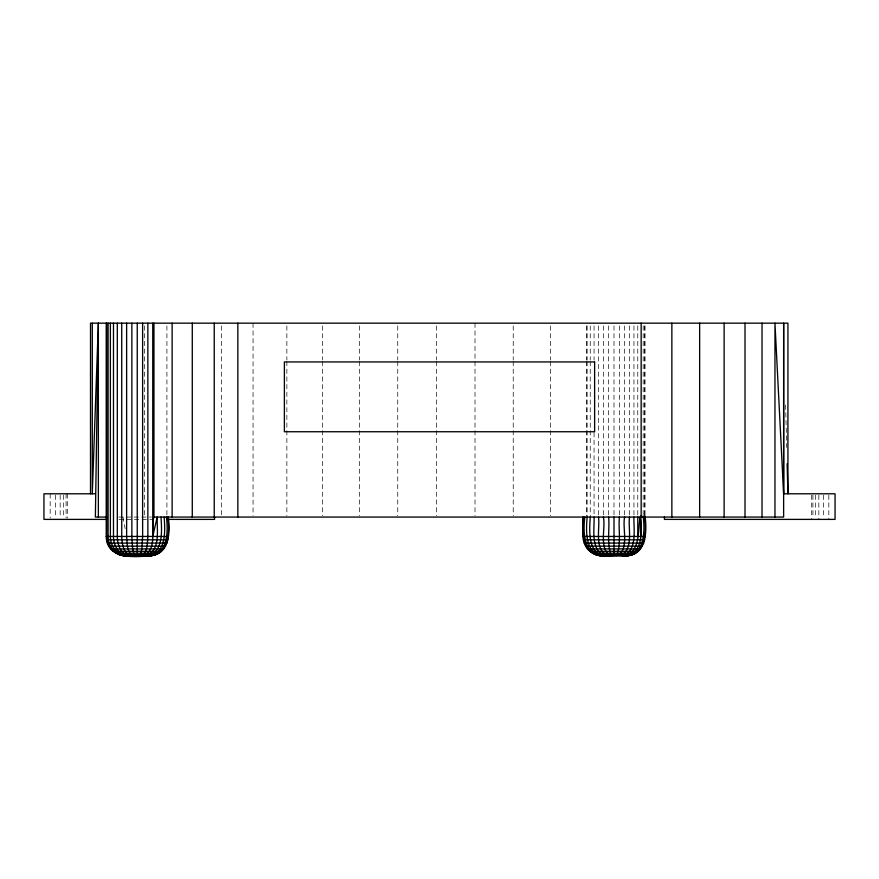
<?xml version="1.0" encoding="UTF-8"?>
<svg xmlns="http://www.w3.org/2000/svg" width="879" height="879" viewBox="0 0 879 879"><rect width="100%" height="100%" fill="white"/><g stroke="black" fill="none" stroke-linecap="round" stroke-linejoin="round"><path stroke-width="0.66" stroke-dasharray="4.39 3.3" d="M118.665 517.061L151.551 517.061M119.028 519.39L151.792 519.39M122.939 517.061L125.159 528.697M785.595 405.065L786.705 447.378M828.831 495.141L828.831 519.39M823.381 495.141L823.381 518.039M818.832 495.141L818.832 519.39M815.316 495.141L815.316 518.039M812.921 495.141L812.921 518.039M811.702 495.141L811.702 519.39M645.032 325.9L645.032 515.94M644.56 325.9L644.56 515.94M643.164 325.9L643.164 515.94M637.769 325.9L637.769 515.94M633.946 325.9L633.946 515.94M629.518 325.9L629.518 515.94M624.617 325.9L624.617 515.94M619.398 325.9L619.398 515.94M614.003 325.9L614.003 515.94M608.62 325.9L608.62 515.94M603.401 325.9L603.401 515.94M598.5 325.9L598.5 515.94M594.061 325.9L594.061 360.071M594.061 432.545L594.061 515.94M590.238 325.9L590.238 360.071M590.238 361.445L590.238 515.94M587.139 325.9L587.139 360.071M587.139 361.445L587.139 515.94M586.48 325.889L586.48 360.027M586.48 361.39L586.48 515.698M550.54 325.889L550.54 360.027M550.54 361.39L550.54 515.698M513.226 325.889L513.226 360.027M513.226 361.39L513.226 515.698M475.012 323.164L475.012 360.027M475.012 361.39L475.012 515.698M436.369 325.889L436.369 360.027M436.369 361.39L436.369 515.698M397.747 325.889L397.747 360.027M397.747 361.39L397.747 515.698M359.654 325.889L359.654 360.027M359.654 361.39L359.654 515.698M322.538 325.889L322.538 360.027M322.538 361.39L322.538 515.698M286.862 325.889L286.862 360.027M286.862 361.39L286.862 515.698M253.053 323.164L253.053 515.698M221.541 325.889L221.541 515.698M166.911 325.889L166.911 515.698M144.464 325.889L144.464 517.061M67.298 493.789L67.298 518.039M66.079 493.789L66.079 518.039M63.684 495.141L63.684 518.039M60.168 495.141L60.168 518.039M55.619 495.141L55.619 518.039M50.169 493.789L50.169 518.039"/><path stroke-width="1.32" d="M664.425 517.061L664.425 519.39L835.05 519.39L835.05 493.789L783.628 493.789L783.65 323.164L783.628 517.061L153.935 517.061C150.551 527.587 157.78 550.792 143.057 555.836M107.337 517.061L95.371 517.061L98.36 323.164L92.295 493.789L92.295 323.164M624.079 555.836C643.351 554.935 642.252 530.356 640.154 517.061C637.747 529.279 641.011 553.891 622.914 555.836M106.216 323.164L106.216 536.454C106.689 558.978 133.07 557.363 148.881 555.836C169.427 555.572 170.438 532.311 168.263 517.061M582.986 517.061C583.634 528.29 579.69 543.002 589.908 551.298C599.928 559.483 614.003 554.407 625.639 555.836C646.768 555.517 647.043 531.356 645.032 515.94M139.267 555.836L140.42 554.671L141.849 548.914L142.629 536.454L142.629 323.164M616.025 555.836L616.608 555.539C621.629 543.541 618.157 529.587 619.398 517.061M141.222 555.836C147.947 552.627 147.222 542.826 147.859 536.454L147.859 323.164M617.981 555.836C629.298 547.65 622.222 528.334 624.617 517.061M619.827 555.836C634.385 550.353 627.793 528.169 629.518 517.061M144.727 555.836C161.373 552.43 156.66 528.642 157.187 517.061L152.759 536.454L152.759 323.164M621.486 555.836C638.132 552.43 633.418 528.642 633.946 517.061M146.156 555.836C164.109 553.902 161.725 529.444 161.011 517.061M147.32 555.836C166.614 554.957 165.263 530.323 164.109 517.061M148.177 555.836C168.01 555.484 168.285 531.18 166.395 517.061M624.936 555.836C645.318 555.418 644.878 530.202 643.164 515.94M148.705 555.836C169.142 555.495 169.834 532.103 167.801 517.061M625.463 555.836C646.483 555.44 646.428 531.147 644.56 515.94M95.371 493.789L43.95 493.789L43.95 519.39L106.744 519.39M166.801 519.39L214.575 519.39L214.575 517.061M106.216 536.454L168.263 536.454M582.986 536.454L645.032 536.454M106.513 539.816L167.977 539.816M583.282 539.816L644.736 539.816M107.392 543.079L167.098 543.079M584.15 543.079L643.857 543.079M108.82 546.145L165.67 546.145M585.579 546.145L642.428 546.145M110.754 548.914L163.736 548.914M587.524 548.914L640.494 548.914M113.149 551.298L161.34 551.298M589.908 551.298L638.099 551.298M115.918 553.243L158.572 553.243M592.677 553.243L635.341 553.243M118.984 554.671L155.506 554.671M595.742 554.671L632.276 554.671M122.247 555.539L152.243 555.539M599.006 555.539L629.012 555.539M602.554 555.836C582.107 555.495 581.426 532.103 583.458 517.061M125.785 555.836C115.468 556 106.502 546.705 106.689 536.454L106.689 323.164M603.071 555.836C583.238 555.484 582.964 531.18 584.854 517.061M126.312 555.836C116.127 555.935 107.875 546.364 108.095 536.454L108.095 323.164M603.928 555.836C584.645 554.957 585.985 530.323 587.139 517.061M127.169 555.836C117.215 555.803 110.15 545.826 110.38 536.454L110.38 323.164M605.093 555.836C587.139 553.902 589.523 529.444 590.238 517.061M128.334 555.836C118.731 555.517 113.314 545.101 113.479 536.454L113.479 323.164M606.532 555.836C589.886 552.43 594.6 528.642 594.061 517.061M129.762 555.836C120.698 554.99 117.303 544.255 117.303 536.454L117.303 323.164M608.191 555.836C593.622 550.353 600.214 528.169 598.5 517.061M131.432 555.836C123.214 554.067 122.038 543.42 121.731 536.454L121.731 323.164M610.026 555.836C598.72 547.65 605.796 528.334 603.401 517.061M133.267 555.836C126.543 552.627 127.268 542.826 126.631 536.454L126.631 323.164M611.982 555.836L611.399 555.539C606.389 543.541 609.861 529.587 608.62 517.061M135.223 555.836L134.069 554.671L132.641 548.914L131.861 536.454L131.861 323.164M783.628 493.789L774.959 323.164L774.959 517.061M787.144 463.76L787.925 493.789L787.925 323.164L90.504 323.164L90.504 493.789M762.027 323.164L762.027 517.061M745.007 323.164L745.007 517.061M724.12 323.164L724.12 517.061M699.64 323.164L699.64 517.061M671.864 323.164L671.864 517.061M641.154 323.164L641.154 517.061M640.879 515.94L640.879 536.454M637.769 517.061L637.769 536.454M614.003 517.061L614.003 555.836M237.846 323.164L237.846 517.061M214.234 323.164L214.234 517.061M192.281 323.164L192.281 517.061M172.13 323.164L172.13 517.061M153.935 323.164L153.935 517.061M137.245 323.164L137.245 555.836M98.36 323.164L98.36 517.061M594.622 361.939L284.378 361.939L284.378 431.743L594.622 431.743L594.622 361.939"/></g></svg>
